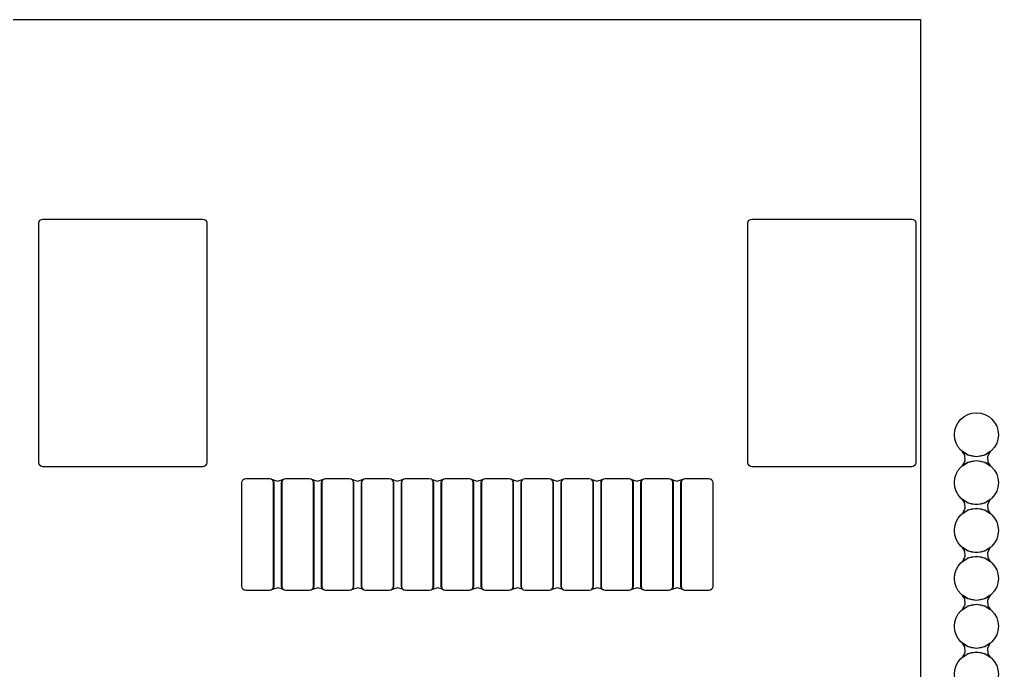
# Model space of a CAD drawing. Extents: x -27 to 356, y -111 to 35.
# Drawn here: x 338.59 to 350.85, y -80.79 to -72.64 of the extents above; entities that cross this region are included whole.
import ezdxf

# ---------------------------------------------------------------- set-up
doc = ezdxf.new("R2010")
doc.units = 0
doc.layers.add('BLACK', color=7, linetype='CONTINUOUS')

msp = doc.modelspace()

# ---------------------------------------------------------------- linework, layer by layer
at = {"layer": 'BLACK', "linetype": 'CONTINUOUS'}
for p, q in [((269.395, -72.6353), (349.875, -72.6353)), ((269.395, -72.6353), (349.875, -72.6353)), ((349.875, -72.6353), (349.875, -88.6353)), ((349.875, -72.6353), (349.875, -88.6353)), ((338.849, -75.1492), (338.865, -75.1382)), ((338.865, -75.1382), (338.885, -75.1343)), ((338.885, -75.1343), (340.885, -75.1343)), ((340.885, -75.1343), (340.905, -75.1382)), ((340.905, -75.1382), (340.921, -75.1492)), ((347.729, -75.1492), (347.745, -75.1382)), ((347.745, -75.1382), (347.765, -75.1343)), ((347.765, -75.1343), (349.765, -75.1343)), ((349.765, -75.1343), (349.785, -75.1382)), ((349.785, -75.1382), (349.801, -75.1492)), ((338.834, -75.1853), (338.838, -75.1658)), ((338.834, -78.1853), (338.834, -75.1853)), ((338.838, -75.1658), (338.849, -75.1492)), ((340.921, -75.1492), (340.932, -75.1658)), ((340.932, -75.1658), (340.936, -75.1853)), ((340.936, -75.1853), (340.936, -78.1853)), ((347.714, -75.1853), (347.718, -75.1658)), ((347.714, -78.1853), (347.714, -75.1853)), ((347.718, -75.1658), (347.729, -75.1492)), ((349.801, -75.1492), (349.812, -75.1658)), ((349.812, -75.1658), (349.816, -75.1853)), ((349.816, -75.1853), (349.816, -78.1853)), ((350.399, -78.044), (350.4, -78.0426)), ((350.399, -78.0459), (350.399, -78.044)), ((350.402, -78.0482), (350.399, -78.0459)), ((350.4, -78.0426), (350.402, -78.0429)), ((350.402, -78.0429), (350.47, -78.0884)), ((350.43, -78.0923), (350.402, -78.0482)), ((350.68, -78.0884), (350.748, -78.0429)), ((350.748, -78.0481), (350.715, -78.1092)), ((350.748, -78.0429), (350.75, -78.0427)), ((350.751, -78.0459), (350.748, -78.0481)), ((350.75, -78.0427), (350.751, -78.0444)), ((350.751, -78.0444), (350.751, -78.0459)), ((338.838, -78.2048), (338.834, -78.1853)), ((338.849, -78.2214), (338.838, -78.2048)), ((340.932, -78.2048), (340.921, -78.2214)), ((340.936, -78.1853), (340.932, -78.2048)), ((347.718, -78.2048), (347.714, -78.1853)), ((347.729, -78.2214), (347.718, -78.2048)), ((349.812, -78.2048), (349.801, -78.2214)), ((349.816, -78.1853), (349.812, -78.2048)), ((350.402, -78.2225), (350.435, -78.1614)), ((350.47, -78.1822), (350.402, -78.2277)), ((350.435, -78.1614), (350.43, -78.0923)), ((350.47, -78.0884), (350.575, -78.1093)), ((350.575, -78.1613), (350.47, -78.1822)), ((350.575, -78.1093), (350.68, -78.0884)), ((350.68, -78.1822), (350.575, -78.1613)), ((350.748, -78.2277), (350.68, -78.1822)), ((350.715, -78.1092), (350.72, -78.1783)), ((350.72, -78.1783), (350.748, -78.2224)), ((338.865, -78.2324), (338.849, -78.2214)), ((338.885, -78.2363), (338.865, -78.2324)), ((340.885, -78.2363), (338.885, -78.2363)), ((340.905, -78.2324), (340.885, -78.2363)), ((340.921, -78.2214), (340.905, -78.2324)), ((347.745, -78.2324), (347.729, -78.2214)), ((347.765, -78.2363), (347.745, -78.2324)), ((349.765, -78.2363), (347.765, -78.2363)), ((349.785, -78.2324), (349.765, -78.2363)), ((349.801, -78.2214), (349.785, -78.2324)), ((350.399, -78.2247), (350.402, -78.2225)), ((350.399, -78.2262), (350.399, -78.2247)), ((350.4, -78.2279), (350.399, -78.2262)), ((350.402, -78.2277), (350.4, -78.2279)), ((350.748, -78.2224), (350.751, -78.2247)), ((350.75, -78.228), (350.748, -78.2277)), ((350.751, -78.2266), (350.75, -78.228)), ((350.751, -78.2247), (350.751, -78.2266)), ((341.374, -78.4353), (341.378, -78.4158)), ((341.374, -79.7353), (341.374, -78.4353)), ((341.378, -78.4158), (341.389, -78.3992)), ((341.389, -78.3992), (341.405, -78.3882)), ((341.405, -78.3882), (341.425, -78.3843)), ((341.425, -78.3843), (341.725, -78.3843)), ((341.725, -78.3843), (341.745, -78.3882)), ((341.745, -78.3882), (341.761, -78.3992)), ((341.76, -78.3995), (341.762, -78.3984)), ((341.76, -78.4015), (341.76, -78.3995)), ((341.77, -78.4166), (341.76, -78.4015)), ((341.761, -78.3992), (341.772, -78.4158)), ((341.762, -78.3984), (341.762, -78.3985)), ((341.762, -78.3985), (341.823, -78.4174)), ((341.774, -78.4355), (341.77, -78.4166)), ((341.772, -78.4158), (341.776, -78.4353)), ((341.774, -79.7351), (341.774, -78.4355)), ((341.776, -78.4353), (341.776, -79.7353)), ((341.823, -78.4174), (341.888, -78.3983)), ((341.874, -78.4353), (341.878, -78.4158)), ((341.874, -79.7353), (341.874, -78.4353)), ((341.88, -78.4166), (341.876, -78.4355)), ((341.876, -78.4355), (341.876, -79.7351)), ((341.878, -78.4158), (341.889, -78.3992)), ((341.89, -78.4014), (341.88, -78.4166)), ((341.888, -78.3983), (341.89, -78.3988)), ((341.889, -78.3992), (341.905, -78.3882)), ((341.89, -78.3988), (341.89, -78.4007)), ((341.89, -78.4007), (341.89, -78.4014)), ((341.905, -78.3882), (341.925, -78.3843)), ((341.925, -78.3843), (342.225, -78.3843)), ((342.225, -78.3843), (342.245, -78.3882)), ((342.245, -78.3882), (342.261, -78.3992)), ((342.26, -78.3995), (342.262, -78.3984)), ((342.26, -78.4015), (342.26, -78.3995)), ((342.27, -78.4166), (342.26, -78.4015)), ((342.261, -78.3992), (342.272, -78.4158)), ((342.262, -78.3984), (342.262, -78.3985)), ((342.262, -78.3985), (342.323, -78.4174)), ((342.274, -78.4355), (342.27, -78.4166)), ((342.272, -78.4158), (342.276, -78.4353)), ((342.274, -79.7351), (342.274, -78.4355)), ((342.276, -78.4353), (342.276, -79.7353)), ((342.323, -78.4174), (342.388, -78.3983)), ((342.374, -78.4353), (342.378, -78.4158)), ((342.374, -79.7353), (342.374, -78.4353)), ((342.38, -78.4166), (342.376, -78.4355)), ((342.376, -78.4355), (342.376, -79.7351)), ((342.378, -78.4158), (342.389, -78.3992)), ((342.39, -78.4014), (342.38, -78.4166)), ((342.388, -78.3983), (342.39, -78.3988)), ((342.389, -78.3992), (342.405, -78.3882)), ((342.39, -78.3988), (342.39, -78.4007)), ((342.39, -78.4007), (342.39, -78.4014)), ((342.405, -78.3882), (342.425, -78.3843)), ((342.425, -78.3843), (342.725, -78.3843)), ((342.725, -78.3843), (342.745, -78.3882)), ((342.745, -78.3882), (342.761, -78.3992)), ((342.76, -78.3995), (342.762, -78.3984)), ((342.76, -78.4015), (342.76, -78.3995)), ((342.77, -78.4166), (342.76, -78.4015)), ((342.761, -78.3992), (342.772, -78.4158)), ((342.762, -78.3984), (342.762, -78.3985)), ((342.762, -78.3985), (342.823, -78.4174)), ((342.774, -78.4355), (342.77, -78.4166)), ((342.772, -78.4158), (342.776, -78.4353)), ((342.774, -79.7351), (342.774, -78.4355)), ((342.776, -78.4353), (342.776, -79.7353)), ((342.823, -78.4174), (342.888, -78.3983)), ((342.874, -78.4353), (342.878, -78.4158)), ((342.874, -79.7353), (342.874, -78.4353)), ((342.88, -78.4166), (342.876, -78.4355)), ((342.876, -78.4355), (342.876, -79.7351)), ((342.878, -78.4158), (342.889, -78.3992)), ((342.89, -78.4014), (342.88, -78.4166)), ((342.888, -78.3983), (342.89, -78.3988)), ((342.889, -78.3992), (342.905, -78.3882)), ((342.89, -78.3988), (342.89, -78.4007)), ((342.89, -78.4007), (342.89, -78.4014)), ((342.905, -78.3882), (342.925, -78.3843)), ((342.925, -78.3843), (343.225, -78.3843)), ((343.225, -78.3843), (343.245, -78.3882)), ((343.245, -78.3882), (343.261, -78.3992)), ((343.26, -78.3995), (343.262, -78.3984)), ((343.26, -78.4015), (343.26, -78.3995)), ((343.27, -78.4166), (343.26, -78.4015)), ((343.261, -78.3992), (343.272, -78.4158)), ((343.262, -78.3984), (343.262, -78.3985)), ((343.262, -78.3985), (343.323, -78.4174)), ((343.274, -78.4355), (343.27, -78.4166)), ((343.272, -78.4158), (343.276, -78.4353)), ((343.274, -79.7351), (343.274, -78.4355)), ((343.276, -78.4353), (343.276, -79.7353)), ((343.323, -78.4174), (343.388, -78.3983)), ((343.374, -78.4353), (343.378, -78.4158)), ((343.374, -79.7353), (343.374, -78.4353)), ((343.38, -78.4166), (343.376, -78.4355)), ((343.376, -78.4355), (343.376, -79.7351)), ((343.378, -78.4158), (343.389, -78.3992)), ((343.39, -78.4014), (343.38, -78.4166)), ((343.388, -78.3983), (343.39, -78.3988)), ((343.389, -78.3992), (343.405, -78.3882)), ((343.39, -78.3988), (343.39, -78.4007)), ((343.39, -78.4007), (343.39, -78.4014)), ((343.405, -78.3882), (343.425, -78.3843)), ((343.425, -78.3843), (343.725, -78.3843)), ((343.725, -78.3843), (343.745, -78.3882)), ((343.745, -78.3882), (343.761, -78.3992)), ((343.76, -78.3995), (343.762, -78.3984)), ((343.76, -78.4015), (343.76, -78.3995)), ((343.77, -78.4166), (343.76, -78.4015)), ((343.761, -78.3992), (343.772, -78.4158)), ((343.762, -78.3984), (343.762, -78.3985)), ((343.762, -78.3985), (343.823, -78.4174)), ((343.774, -78.4355), (343.77, -78.4166)), ((343.772, -78.4158), (343.776, -78.4353)), ((343.774, -79.7351), (343.774, -78.4355)), ((343.776, -78.4353), (343.776, -79.7353)), ((343.823, -78.4174), (343.888, -78.3983)), ((343.874, -78.4353), (343.878, -78.4158)), ((343.874, -79.7353), (343.874, -78.4353)), ((343.88, -78.4166), (343.876, -78.4355)), ((343.876, -78.4355), (343.876, -79.7351)), ((343.878, -78.4158), (343.889, -78.3992)), ((343.89, -78.4014), (343.88, -78.4166)), ((343.888, -78.3983), (343.89, -78.3988)), ((343.889, -78.3992), (343.905, -78.3882)), ((343.89, -78.3988), (343.89, -78.4007)), ((343.89, -78.4007), (343.89, -78.4014)), ((343.905, -78.3882), (343.925, -78.3843)), ((343.925, -78.3843), (344.225, -78.3843)), ((344.225, -78.3843), (344.245, -78.3882)), ((344.245, -78.3882), (344.261, -78.3992)), ((344.26, -78.3995), (344.262, -78.3984)), ((344.26, -78.4015), (344.26, -78.3995)), ((344.27, -78.4166), (344.26, -78.4015)), ((344.261, -78.3992), (344.272, -78.4158)), ((344.262, -78.3984), (344.262, -78.3985)), ((344.262, -78.3985), (344.323, -78.4174)), ((344.274, -78.4355), (344.27, -78.4166)), ((344.272, -78.4158), (344.276, -78.4353)), ((344.274, -79.7351), (344.274, -78.4355)), ((344.276, -78.4353), (344.276, -79.7353)), ((344.323, -78.4174), (344.388, -78.3983)), ((344.374, -78.4353), (344.378, -78.4158)), ((344.374, -79.7353), (344.374, -78.4353)), ((344.38, -78.4166), (344.376, -78.4355)), ((344.376, -78.4355), (344.376, -79.7351)), ((344.378, -78.4158), (344.389, -78.3992)), ((344.39, -78.4014), (344.38, -78.4166)), ((344.388, -78.3983), (344.39, -78.3988)), ((344.389, -78.3992), (344.405, -78.3882)), ((344.39, -78.3988), (344.39, -78.4007)), ((344.39, -78.4007), (344.39, -78.4014)), ((344.405, -78.3882), (344.425, -78.3843)), ((344.425, -78.3843), (344.725, -78.3843)), ((344.725, -78.3843), (344.745, -78.3882)), ((344.745, -78.3882), (344.761, -78.3992)), ((344.76, -78.3995), (344.762, -78.3984)), ((344.76, -78.4015), (344.76, -78.3995)), ((344.77, -78.4166), (344.76, -78.4015)), ((344.761, -78.3992), (344.772, -78.4158)), ((344.762, -78.3984), (344.762, -78.3985)), ((344.762, -78.3985), (344.823, -78.4174)), ((344.774, -78.4355), (344.77, -78.4166)), ((344.772, -78.4158), (344.776, -78.4353)), ((344.774, -79.7351), (344.774, -78.4355)), ((344.776, -78.4353), (344.776, -79.7353)), ((344.823, -78.4174), (344.888, -78.3983)), ((344.874, -78.4353), (344.878, -78.4158)), ((344.874, -79.7353), (344.874, -78.4353)), ((344.88, -78.4166), (344.876, -78.4355)), ((344.876, -78.4355), (344.876, -79.7351)), ((344.878, -78.4158), (344.889, -78.3992)), ((344.89, -78.4014), (344.88, -78.4166)), ((344.888, -78.3983), (344.89, -78.3988)), ((344.889, -78.3992), (344.905, -78.3882)), ((344.89, -78.3988), (344.89, -78.4007)), ((344.89, -78.4007), (344.89, -78.4014)), ((344.905, -78.3882), (344.925, -78.3843)), ((344.925, -78.3843), (345.225, -78.3843)), ((345.225, -78.3843), (345.245, -78.3882)), ((345.245, -78.3882), (345.261, -78.3992)), ((345.26, -78.3995), (345.262, -78.3984)), ((345.26, -78.4015), (345.26, -78.3995)), ((345.27, -78.4166), (345.26, -78.4015)), ((345.261, -78.3992), (345.272, -78.4158)), ((345.262, -78.3984), (345.262, -78.3985)), ((345.262, -78.3985), (345.323, -78.4174)), ((345.274, -78.4355), (345.27, -78.4166)), ((345.272, -78.4158), (345.276, -78.4353)), ((345.274, -79.7351), (345.274, -78.4355)), ((345.276, -78.4353), (345.276, -79.7353)), ((345.323, -78.4174), (345.388, -78.3983)), ((345.374, -78.4353), (345.378, -78.4158)), ((345.374, -79.7353), (345.374, -78.4353)), ((345.38, -78.4166), (345.376, -78.4355)), ((345.376, -78.4355), (345.376, -79.7351)), ((345.378, -78.4158), (345.389, -78.3992)), ((345.39, -78.4014), (345.38, -78.4166)), ((345.388, -78.3983), (345.39, -78.3988)), ((345.389, -78.3992), (345.405, -78.3882)), ((345.39, -78.3988), (345.39, -78.4007)), ((345.39, -78.4007), (345.39, -78.4014)), ((345.405, -78.3882), (345.425, -78.3843)), ((345.425, -78.3843), (345.725, -78.3843)), ((345.725, -78.3843), (345.745, -78.3882)), ((345.745, -78.3882), (345.761, -78.3992)), ((345.76, -78.3995), (345.762, -78.3984)), ((345.76, -78.4015), (345.76, -78.3995)), ((345.77, -78.4166), (345.76, -78.4015)), ((345.761, -78.3992), (345.772, -78.4158)), ((345.762, -78.3984), (345.762, -78.3985)), ((345.762, -78.3985), (345.823, -78.4174)), ((345.774, -78.4355), (345.77, -78.4166)), ((345.772, -78.4158), (345.776, -78.4353)), ((345.774, -79.7351), (345.774, -78.4355)), ((345.776, -78.4353), (345.776, -79.7353)), ((345.823, -78.4174), (345.888, -78.3983)), ((345.874, -78.4353), (345.878, -78.4158)), ((345.874, -79.7353), (345.874, -78.4353)), ((345.88, -78.4166), (345.876, -78.4355)), ((345.876, -78.4355), (345.876, -79.7351)), ((345.878, -78.4158), (345.889, -78.3992)), ((345.89, -78.4014), (345.88, -78.4166)), ((345.888, -78.3983), (345.89, -78.3988)), ((345.889, -78.3992), (345.905, -78.3882)), ((345.89, -78.3988), (345.89, -78.4007)), ((345.89, -78.4007), (345.89, -78.4014)), ((345.905, -78.3882), (345.925, -78.3843)), ((345.925, -78.3843), (346.225, -78.3843)), ((346.225, -78.3843), (346.245, -78.3882)), ((346.245, -78.3882), (346.261, -78.3992)), ((346.26, -78.3995), (346.262, -78.3984)), ((346.26, -78.4015), (346.26, -78.3995)), ((346.27, -78.4166), (346.26, -78.4015)), ((346.261, -78.3992), (346.272, -78.4158)), ((346.262, -78.3984), (346.262, -78.3985)), ((346.262, -78.3985), (346.323, -78.4174)), ((346.274, -78.4355), (346.27, -78.4166)), ((346.272, -78.4158), (346.276, -78.4353)), ((346.274, -79.7351), (346.274, -78.4355)), ((346.276, -78.4353), (346.276, -79.7353)), ((346.323, -78.4174), (346.388, -78.3983)), ((346.374, -78.4353), (346.378, -78.4158)), ((346.374, -79.7353), (346.374, -78.4353)), ((346.38, -78.4166), (346.376, -78.4355)), ((346.376, -78.4355), (346.376, -79.7351)), ((346.378, -78.4158), (346.389, -78.3992)), ((346.39, -78.4014), (346.38, -78.4166)), ((346.388, -78.3983), (346.39, -78.3988)), ((346.389, -78.3992), (346.405, -78.3882)), ((346.39, -78.3988), (346.39, -78.4007)), ((346.39, -78.4007), (346.39, -78.4014)), ((346.405, -78.3882), (346.425, -78.3843)), ((346.425, -78.3843), (346.725, -78.3843)), ((346.725, -78.3843), (346.745, -78.3882)), ((346.745, -78.3882), (346.761, -78.3992)), ((346.76, -78.3995), (346.762, -78.3984)), ((346.76, -78.4015), (346.76, -78.3995)), ((346.77, -78.4166), (346.76, -78.4015)), ((346.761, -78.3992), (346.772, -78.4158)), ((346.762, -78.3984), (346.762, -78.3985)), ((346.762, -78.3985), (346.823, -78.4174)), ((346.774, -78.4355), (346.77, -78.4166)), ((346.772, -78.4158), (346.776, -78.4353)), ((346.774, -79.7351), (346.774, -78.4355)), ((346.776, -78.4353), (346.776, -79.7353)), ((346.823, -78.4174), (346.888, -78.3983)), ((346.874, -78.4353), (346.878, -78.4158)), ((346.874, -79.7353), (346.874, -78.4353)), ((346.88, -78.4166), (346.876, -78.4355)), ((346.876, -78.4355), (346.876, -79.7351)), ((346.878, -78.4158), (346.889, -78.3992)), ((346.89, -78.4014), (346.88, -78.4166)), ((346.888, -78.3983), (346.89, -78.3988)), ((346.889, -78.3992), (346.905, -78.3882)), ((346.89, -78.3988), (346.89, -78.4007)), ((346.89, -78.4007), (346.89, -78.4014)), ((346.905, -78.3882), (346.925, -78.3843)), ((346.925, -78.3843), (347.225, -78.3843)), ((347.225, -78.3843), (347.245, -78.3882)), ((347.245, -78.3882), (347.261, -78.3992)), ((347.261, -78.3992), (347.272, -78.4158)), ((347.272, -78.4158), (347.276, -78.4353)), ((347.276, -78.4353), (347.276, -79.7353)), ((350.399, -78.644), (350.4, -78.6426)), ((350.399, -78.6459), (350.399, -78.644)), ((350.402, -78.6482), (350.399, -78.6459)), ((350.4, -78.6426), (350.402, -78.6429)), ((350.402, -78.6429), (350.47, -78.6884)), ((350.43, -78.6923), (350.402, -78.6482)), ((350.435, -78.7614), (350.43, -78.6923)), ((350.47, -78.6884), (350.575, -78.7093)), ((350.575, -78.7093), (350.68, -78.6884)), ((350.68, -78.6884), (350.748, -78.6429)), ((350.748, -78.6481), (350.715, -78.7092)), ((350.748, -78.6429), (350.75, -78.6427)), ((350.751, -78.6459), (350.748, -78.6481)), ((350.75, -78.6427), (350.751, -78.6444)), ((350.751, -78.6444), (350.751, -78.6459)), ((350.402, -78.8225), (350.435, -78.7614)), ((350.47, -78.7822), (350.402, -78.8277)), ((350.575, -78.7613), (350.47, -78.7822)), ((350.68, -78.7822), (350.575, -78.7613)), ((350.748, -78.8277), (350.68, -78.7822)), ((350.715, -78.7092), (350.72, -78.7783)), ((350.72, -78.7783), (350.748, -78.8224)), ((350.399, -78.8247), (350.402, -78.8225)), ((350.399, -78.8262), (350.399, -78.8247)), ((350.4, -78.8279), (350.399, -78.8262)), ((350.402, -78.8277), (350.4, -78.8279)), ((350.748, -78.8224), (350.751, -78.8247)), ((350.75, -78.828), (350.748, -78.8277)), ((350.751, -78.8266), (350.75, -78.828)), ((350.751, -78.8247), (350.751, -78.8266)), ((350.399, -79.244), (350.4, -79.2426)), ((350.399, -79.2459), (350.399, -79.244)), ((350.402, -79.2482), (350.399, -79.2459)), ((350.4, -79.2426), (350.402, -79.2429)), ((350.402, -79.2429), (350.47, -79.2884)), ((350.43, -79.2923), (350.402, -79.2482)), ((350.435, -79.3614), (350.43, -79.2923)), ((350.47, -79.2884), (350.575, -79.3093)), ((350.575, -79.3093), (350.68, -79.2884)), ((350.68, -79.2884), (350.748, -79.2429)), ((350.748, -79.2481), (350.715, -79.3092)), ((350.715, -79.3092), (350.72, -79.3783)), ((350.748, -79.2429), (350.75, -79.2427)), ((350.751, -79.2459), (350.748, -79.2481)), ((350.75, -79.2427), (350.751, -79.2444)), ((350.751, -79.2444), (350.751, -79.2459)), ((350.399, -79.4247), (350.402, -79.4225)), ((350.399, -79.4262), (350.399, -79.4247)), ((350.4, -79.4279), (350.399, -79.4262)), ((350.402, -79.4277), (350.4, -79.4279)), ((350.402, -79.4225), (350.435, -79.3614)), ((350.47, -79.3822), (350.402, -79.4277)), ((350.575, -79.3613), (350.47, -79.3822)), ((350.68, -79.3822), (350.575, -79.3613)), ((350.748, -79.4277), (350.68, -79.3822)), ((350.72, -79.3783), (350.748, -79.4224)), ((350.748, -79.4224), (350.751, -79.4247)), ((350.75, -79.428), (350.748, -79.4277)), ((350.751, -79.4266), (350.75, -79.428)), ((350.751, -79.4247), (350.751, -79.4266)), ((341.378, -79.7548), (341.374, -79.7353)), ((341.389, -79.7714), (341.378, -79.7548)), ((341.405, -79.7824), (341.389, -79.7714)), ((341.425, -79.7863), (341.405, -79.7824)), ((341.725, -79.7863), (341.425, -79.7863)), ((341.745, -79.7824), (341.725, -79.7863)), ((341.761, -79.7714), (341.745, -79.7824)), ((341.76, -79.7692), (341.77, -79.754)), ((341.76, -79.7699), (341.76, -79.7692)), ((341.76, -79.7718), (341.76, -79.7699)), ((341.762, -79.7723), (341.76, -79.7718)), ((341.772, -79.7548), (341.761, -79.7714)), ((341.827, -79.7532), (341.762, -79.7723)), ((341.77, -79.754), (341.774, -79.7351)), ((341.776, -79.7353), (341.772, -79.7548)), ((341.888, -79.7721), (341.827, -79.7532)), ((341.878, -79.7548), (341.874, -79.7353)), ((341.876, -79.7351), (341.88, -79.754)), ((341.889, -79.7714), (341.878, -79.7548)), ((341.88, -79.754), (341.89, -79.7691)), ((341.89, -79.7711), (341.888, -79.7722)), ((341.888, -79.7722), (341.888, -79.7721)), ((341.905, -79.7824), (341.889, -79.7714)), ((341.89, -79.7691), (341.89, -79.7711)), ((341.925, -79.7863), (341.905, -79.7824)), ((342.225, -79.7863), (341.925, -79.7863)), ((342.245, -79.7824), (342.225, -79.7863)), ((342.261, -79.7714), (342.245, -79.7824)), ((342.26, -79.7692), (342.27, -79.754)), ((342.26, -79.7699), (342.26, -79.7692)), ((342.26, -79.7718), (342.26, -79.7699)), ((342.262, -79.7723), (342.26, -79.7718)), ((342.272, -79.7548), (342.261, -79.7714)), ((342.327, -79.7532), (342.262, -79.7723)), ((342.27, -79.754), (342.274, -79.7351)), ((342.276, -79.7353), (342.272, -79.7548)), ((342.388, -79.7721), (342.327, -79.7532)), ((342.378, -79.7548), (342.374, -79.7353)), ((342.376, -79.7351), (342.38, -79.754)), ((342.389, -79.7714), (342.378, -79.7548)), ((342.38, -79.754), (342.39, -79.7691)), ((342.39, -79.7711), (342.388, -79.7722)), ((342.388, -79.7722), (342.388, -79.7721)), ((342.405, -79.7824), (342.389, -79.7714)), ((342.39, -79.7691), (342.39, -79.7711)), ((342.425, -79.7863), (342.405, -79.7824)), ((342.725, -79.7863), (342.425, -79.7863)), ((342.745, -79.7824), (342.725, -79.7863)), ((342.761, -79.7714), (342.745, -79.7824)), ((342.76, -79.7692), (342.77, -79.754)), ((342.76, -79.7699), (342.76, -79.7692)), ((342.76, -79.7718), (342.76, -79.7699)), ((342.762, -79.7723), (342.76, -79.7718)), ((342.772, -79.7548), (342.761, -79.7714)), ((342.827, -79.7532), (342.762, -79.7723)), ((342.77, -79.754), (342.774, -79.7351)), ((342.776, -79.7353), (342.772, -79.7548)), ((342.888, -79.7721), (342.827, -79.7532)), ((342.878, -79.7548), (342.874, -79.7353)), ((342.876, -79.7351), (342.88, -79.754)), ((342.889, -79.7714), (342.878, -79.7548)), ((342.88, -79.754), (342.89, -79.7691)), ((342.89, -79.7711), (342.888, -79.7722)), ((342.888, -79.7722), (342.888, -79.7721)), ((342.905, -79.7824), (342.889, -79.7714)), ((342.89, -79.7691), (342.89, -79.7711)), ((342.925, -79.7863), (342.905, -79.7824)), ((343.225, -79.7863), (342.925, -79.7863)), ((343.245, -79.7824), (343.225, -79.7863)), ((343.261, -79.7714), (343.245, -79.7824)), ((343.26, -79.7692), (343.27, -79.754)), ((343.26, -79.7699), (343.26, -79.7692)), ((343.26, -79.7718), (343.26, -79.7699)), ((343.262, -79.7723), (343.26, -79.7718)), ((343.272, -79.7548), (343.261, -79.7714)), ((343.327, -79.7532), (343.262, -79.7723)), ((343.27, -79.754), (343.274, -79.7351)), ((343.276, -79.7353), (343.272, -79.7548)), ((343.388, -79.7721), (343.327, -79.7532)), ((343.378, -79.7548), (343.374, -79.7353)), ((343.376, -79.7351), (343.38, -79.754)), ((343.389, -79.7714), (343.378, -79.7548)), ((343.38, -79.754), (343.39, -79.7691)), ((343.39, -79.7711), (343.388, -79.7722)), ((343.388, -79.7722), (343.388, -79.7721)), ((343.405, -79.7824), (343.389, -79.7714)), ((343.39, -79.7691), (343.39, -79.7711)), ((343.425, -79.7863), (343.405, -79.7824)), ((343.725, -79.7863), (343.425, -79.7863)), ((343.745, -79.7824), (343.725, -79.7863)), ((343.761, -79.7714), (343.745, -79.7824)), ((343.76, -79.7692), (343.77, -79.754)), ((343.76, -79.7699), (343.76, -79.7692)), ((343.76, -79.7718), (343.76, -79.7699)), ((343.762, -79.7723), (343.76, -79.7718)), ((343.772, -79.7548), (343.761, -79.7714)), ((343.827, -79.7532), (343.762, -79.7723)), ((343.77, -79.754), (343.774, -79.7351)), ((343.776, -79.7353), (343.772, -79.7548)), ((343.888, -79.7721), (343.827, -79.7532)), ((343.878, -79.7548), (343.874, -79.7353)), ((343.876, -79.7351), (343.88, -79.754)), ((343.889, -79.7714), (343.878, -79.7548)), ((343.88, -79.754), (343.89, -79.7691)), ((343.89, -79.7711), (343.888, -79.7722)), ((343.888, -79.7722), (343.888, -79.7721)), ((343.905, -79.7824), (343.889, -79.7714)), ((343.89, -79.7691), (343.89, -79.7711)), ((343.925, -79.7863), (343.905, -79.7824)), ((344.225, -79.7863), (343.925, -79.7863)), ((344.245, -79.7824), (344.225, -79.7863)), ((344.261, -79.7714), (344.245, -79.7824)), ((344.26, -79.7692), (344.27, -79.754)), ((344.26, -79.7699), (344.26, -79.7692)), ((344.26, -79.7718), (344.26, -79.7699)), ((344.262, -79.7723), (344.26, -79.7718)), ((344.272, -79.7548), (344.261, -79.7714)), ((344.327, -79.7532), (344.262, -79.7723)), ((344.27, -79.754), (344.274, -79.7351)), ((344.276, -79.7353), (344.272, -79.7548)), ((344.388, -79.7721), (344.327, -79.7532)), ((344.378, -79.7548), (344.374, -79.7353)), ((344.376, -79.7351), (344.38, -79.754)), ((344.389, -79.7714), (344.378, -79.7548)), ((344.38, -79.754), (344.39, -79.7691)), ((344.39, -79.7711), (344.388, -79.7722)), ((344.388, -79.7722), (344.388, -79.7721)), ((344.405, -79.7824), (344.389, -79.7714)), ((344.39, -79.7691), (344.39, -79.7711)), ((344.425, -79.7863), (344.405, -79.7824)), ((344.725, -79.7863), (344.425, -79.7863)), ((344.745, -79.7824), (344.725, -79.7863)), ((344.761, -79.7714), (344.745, -79.7824)), ((344.76, -79.7692), (344.77, -79.754)), ((344.76, -79.7699), (344.76, -79.7692)), ((344.76, -79.7718), (344.76, -79.7699)), ((344.762, -79.7723), (344.76, -79.7718)), ((344.772, -79.7548), (344.761, -79.7714)), ((344.827, -79.7532), (344.762, -79.7723)), ((344.77, -79.754), (344.774, -79.7351)), ((344.776, -79.7353), (344.772, -79.7548)), ((344.888, -79.7721), (344.827, -79.7532)), ((344.878, -79.7548), (344.874, -79.7353)), ((344.876, -79.7351), (344.88, -79.754)), ((344.889, -79.7714), (344.878, -79.7548)), ((344.88, -79.754), (344.89, -79.7691)), ((344.89, -79.7711), (344.888, -79.7722)), ((344.888, -79.7722), (344.888, -79.7721)), ((344.905, -79.7824), (344.889, -79.7714)), ((344.89, -79.7691), (344.89, -79.7711)), ((344.925, -79.7863), (344.905, -79.7824)), ((345.225, -79.7863), (344.925, -79.7863)), ((345.245, -79.7824), (345.225, -79.7863)), ((345.261, -79.7714), (345.245, -79.7824)), ((345.26, -79.7692), (345.27, -79.754)), ((345.26, -79.7699), (345.26, -79.7692)), ((345.26, -79.7718), (345.26, -79.7699)), ((345.262, -79.7723), (345.26, -79.7718)), ((345.272, -79.7548), (345.261, -79.7714)), ((345.327, -79.7532), (345.262, -79.7723)), ((345.27, -79.754), (345.274, -79.7351)), ((345.276, -79.7353), (345.272, -79.7548)), ((345.388, -79.7721), (345.327, -79.7532)), ((345.378, -79.7548), (345.374, -79.7353)), ((345.376, -79.7351), (345.38, -79.754)), ((345.389, -79.7714), (345.378, -79.7548)), ((345.38, -79.754), (345.39, -79.7691)), ((345.39, -79.7711), (345.388, -79.7722)), ((345.388, -79.7722), (345.388, -79.7721)), ((345.405, -79.7824), (345.389, -79.7714)), ((345.39, -79.7691), (345.39, -79.7711)), ((345.425, -79.7863), (345.405, -79.7824)), ((345.725, -79.7863), (345.425, -79.7863)), ((345.745, -79.7824), (345.725, -79.7863)), ((345.761, -79.7714), (345.745, -79.7824)), ((345.76, -79.7692), (345.77, -79.754)), ((345.76, -79.7699), (345.76, -79.7692)), ((345.76, -79.7718), (345.76, -79.7699)), ((345.762, -79.7723), (345.76, -79.7718)), ((345.772, -79.7548), (345.761, -79.7714)), ((345.827, -79.7532), (345.762, -79.7723)), ((345.77, -79.754), (345.774, -79.7351)), ((345.776, -79.7353), (345.772, -79.7548)), ((345.888, -79.7721), (345.827, -79.7532)), ((345.878, -79.7548), (345.874, -79.7353)), ((345.876, -79.7351), (345.88, -79.754)), ((345.889, -79.7714), (345.878, -79.7548)), ((345.88, -79.754), (345.89, -79.7691)), ((345.89, -79.7711), (345.888, -79.7722)), ((345.888, -79.7722), (345.888, -79.7721)), ((345.905, -79.7824), (345.889, -79.7714)), ((345.89, -79.7691), (345.89, -79.7711)), ((345.925, -79.7863), (345.905, -79.7824)), ((346.225, -79.7863), (345.925, -79.7863)), ((346.245, -79.7824), (346.225, -79.7863)), ((346.261, -79.7714), (346.245, -79.7824)), ((346.26, -79.7692), (346.27, -79.754)), ((346.26, -79.7699), (346.26, -79.7692)), ((346.26, -79.7718), (346.26, -79.7699)), ((346.262, -79.7723), (346.26, -79.7718)), ((346.272, -79.7548), (346.261, -79.7714)), ((346.327, -79.7532), (346.262, -79.7723)), ((346.27, -79.754), (346.274, -79.7351)), ((346.276, -79.7353), (346.272, -79.7548)), ((346.388, -79.7721), (346.327, -79.7532)), ((346.378, -79.7548), (346.374, -79.7353)), ((346.376, -79.7351), (346.38, -79.754)), ((346.389, -79.7714), (346.378, -79.7548)), ((346.38, -79.754), (346.39, -79.7691)), ((346.39, -79.7711), (346.388, -79.7722)), ((346.388, -79.7722), (346.388, -79.7721)), ((346.405, -79.7824), (346.389, -79.7714)), ((346.39, -79.7691), (346.39, -79.7711)), ((346.425, -79.7863), (346.405, -79.7824)), ((346.725, -79.7863), (346.425, -79.7863)), ((346.745, -79.7824), (346.725, -79.7863)), ((346.761, -79.7714), (346.745, -79.7824)), ((346.76, -79.7692), (346.77, -79.754)), ((346.76, -79.7699), (346.76, -79.7692)), ((346.76, -79.7718), (346.76, -79.7699)), ((346.762, -79.7723), (346.76, -79.7718)), ((346.772, -79.7548), (346.761, -79.7714)), ((346.827, -79.7532), (346.762, -79.7723)), ((346.77, -79.754), (346.774, -79.7351)), ((346.776, -79.7353), (346.772, -79.7548)), ((346.888, -79.7721), (346.827, -79.7532)), ((346.878, -79.7548), (346.874, -79.7353)), ((346.876, -79.7351), (346.88, -79.754)), ((346.889, -79.7714), (346.878, -79.7548)), ((346.88, -79.754), (346.89, -79.7691)), ((346.89, -79.7711), (346.888, -79.7722)), ((346.888, -79.7722), (346.888, -79.7721)), ((346.905, -79.7824), (346.889, -79.7714)), ((346.89, -79.7691), (346.89, -79.7711)), ((346.925, -79.7863), (346.905, -79.7824)), ((347.225, -79.7863), (346.925, -79.7863)), ((347.245, -79.7824), (347.225, -79.7863)), ((347.261, -79.7714), (347.245, -79.7824)), ((347.272, -79.7548), (347.261, -79.7714)), ((347.276, -79.7353), (347.272, -79.7548)), ((350.399, -79.844), (350.4, -79.8426)), ((350.399, -79.8459), (350.399, -79.844)), ((350.402, -79.8482), (350.399, -79.8459)), ((350.4, -79.8426), (350.402, -79.8429)), ((350.402, -79.8429), (350.47, -79.8884)), ((350.43, -79.8923), (350.402, -79.8482)), ((350.435, -79.9614), (350.43, -79.8923)), ((350.47, -79.8884), (350.575, -79.9093)), ((350.575, -79.9093), (350.68, -79.8884)), ((350.68, -79.8884), (350.748, -79.8429)), ((350.748, -79.8481), (350.715, -79.9092)), ((350.715, -79.9092), (350.72, -79.9783)), ((350.748, -79.8429), (350.75, -79.8427)), ((350.751, -79.8459), (350.748, -79.8481)), ((350.75, -79.8427), (350.751, -79.8444)), ((350.751, -79.8444), (350.751, -79.8459)), ((350.399, -80.0247), (350.402, -80.0225)), ((350.399, -80.0262), (350.399, -80.0247)), ((350.4, -80.0279), (350.399, -80.0262)), ((350.402, -80.0277), (350.4, -80.0279)), ((350.402, -80.0225), (350.435, -79.9614)), ((350.47, -79.9822), (350.402, -80.0277)), ((350.575, -79.9613), (350.47, -79.9822)), ((350.68, -79.9822), (350.575, -79.9613)), ((350.748, -80.0277), (350.68, -79.9822)), ((350.72, -79.9783), (350.748, -80.0224)), ((350.748, -80.0224), (350.751, -80.0247)), ((350.75, -80.028), (350.748, -80.0277)), ((350.751, -80.0266), (350.75, -80.028)), ((350.751, -80.0247), (350.751, -80.0266)), ((350.399, -80.444), (350.4, -80.4426)), ((350.399, -80.4459), (350.399, -80.444)), ((350.402, -80.4482), (350.399, -80.4459)), ((350.4, -80.4426), (350.402, -80.4429)), ((350.402, -80.4429), (350.47, -80.4884)), ((350.43, -80.4923), (350.402, -80.4482)), ((350.435, -80.5614), (350.43, -80.4923)), ((350.47, -80.4884), (350.575, -80.5093)), ((350.575, -80.5093), (350.68, -80.4884)), ((350.68, -80.4884), (350.748, -80.4429)), ((350.748, -80.4481), (350.715, -80.5092)), ((350.715, -80.5092), (350.72, -80.5783)), ((350.748, -80.4429), (350.75, -80.4427)), ((350.751, -80.4459), (350.748, -80.4481)), ((350.75, -80.4427), (350.751, -80.4444)), ((350.751, -80.4444), (350.751, -80.4459)), ((350.399, -80.6247), (350.402, -80.6225)), ((350.399, -80.6262), (350.399, -80.6247)), ((350.4, -80.6279), (350.399, -80.6262)), ((350.402, -80.6277), (350.4, -80.6279)), ((350.402, -80.6225), (350.435, -80.5614)), ((350.47, -80.5822), (350.402, -80.6277)), ((350.575, -80.5613), (350.47, -80.5822)), ((350.68, -80.5822), (350.575, -80.5613)), ((350.748, -80.6277), (350.68, -80.5822)), ((350.72, -80.5783), (350.748, -80.6224)), ((350.748, -80.6224), (350.751, -80.6247)), ((350.75, -80.628), (350.748, -80.6277)), ((350.751, -80.6266), (350.75, -80.628)), ((350.751, -80.6247), (350.751, -80.6266))]:
    msp.add_line(p, q, dxfattribs=at)
at = {"layer": 'BLACK'}
for centre in [(350.575, -77.8353), (350.575, -78.4353), (350.575, -79.0353), (350.575, -79.6353), (350.575, -80.2353), (350.575, -80.8353)]:
    msp.add_circle(centre, 0.276, dxfattribs=at)

doc.saveas('drawing.dxf')
